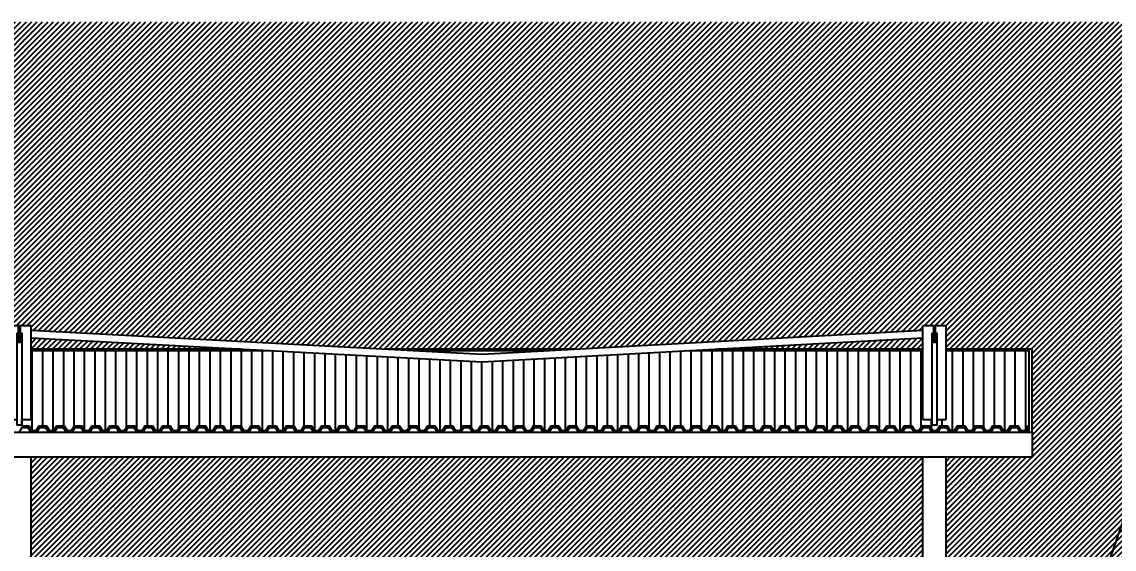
# Model space of a CAD drawing. Header units: metres. Extents: x 2458 to 3695, y 243 to 513.
# Drawn here: x 3221.33 to 3228.43, y 283 to 286.43 of the extents above; entities that cross this region are included whole.
import ezdxf
from ezdxf import colors
from ezdxf.entities.mleader import LeaderData, LeaderLine
from ezdxf.math import Vec2, Vec3

# ---------------------------------------------------------------- set-up
doc = ezdxf.new("R2010")
doc.units = ezdxf.units.M
doc.header["$LTSCALE"] = 5
doc.header["$MEASUREMENT"] = 0
for name, color, linetype in [('HACHURA', 251, 'Continuous'), ('PENA 0.15', 7, 'Continuous'), ('PENA 01', 1, 'Continuous'), ('PENA 03', 3, 'Continuous'), ('PENA 06', 6, 'Continuous'), ('TXT ESPECIFICAÇÕES', 7, 'Continuous')]:
    doc.layers.add(name, color=color, linetype=linetype)
doc.layers.add('PENA 05', color=5, linetype='Continuous', lineweight=25)
doc.styles.get("Standard").update_dxf_attribs({"font": 'arial.ttf'})

# ---------------------------------------------------------------- blocks, each defined once
blk = doc.blocks.new('A$C6EEB1606')
at = {"ltscale": 1.5, "true_color": 0xffffff}
h = blk.add_hatch(color=7, dxfattribs=at)
h.dxf.hatch_style = 1
h.paths.add_polyline_path([(0.009999999999763531, 0.1999999999999886), (-0.2599999999997635, 0.1999999999999886), (-0.2599999999997635, 0), (0.009999999999763531, 0)])
at = {"layer": 'HACHURA', "ltscale": 1.5}
h = blk.add_hatch(dxfattribs=at)
h.set_pattern_fill('_USER', color=256, scale=0.005, pattern_type=0)
h.set_pattern_definition([(0, (-0.233736110573318, 0.209930413092593), (0, 0.005), [])])
h.paths.add_polyline_path([(-0.233736110573318, 0.209930413092593), (-0.2220202559260542, 0.209930413092593), (-0.2220202559260542, 0.2313433462996954), (-0.233736110573318, 0.2313433462996954)])
h = blk.add_hatch(dxfattribs=at)
h.set_pattern_fill('_USER', color=256, scale=0.005, pattern_type=0)
h.set_pattern_definition([(0, (-0.2508028455199565, 0.209930413092593), (0, 0.005), [])])
h.paths.add_polyline_path([(-0.0163616381846623, 0.2313433462996954), (-0.02807749283192607, 0.2313433462996954), (-0.02807749283192607, 0.209930413092593), (-0.0163616381846623, 0.209930413092593)])
for points in [[(-0.233736110573318, 0.209930413092593), (-0.2220202559260542, 0.209930413092593), (-0.2220202559260542, 0.2313433462996954), (-0.233736110573318, 0.2313433462996954)], [(-0.0163616381846623, 0.209930413092593), (-0.02807749283192607, 0.209930413092593), (-0.02807749283192607, 0.2313433462996954), (-0.0163616381846623, 0.2313433462996954)], [(-0.2408674731482279, 0.1999999999999886), (-0.2148888933511444, 0.1999999999999886), (-0.2148888933511444, 0.209930413092593), (-0.2408674731482279, 0.209930413092593)], [(-0.009230275609752425, 0.1999999999999886), (-0.03520885540683594, 0.1999999999999886), (-0.03520885540683594, 0.209930413092593), (-0.009230275609752425, 0.209930413092593)]]:
    blk.add_lwpolyline(points, close=True, dxfattribs=at)
at = {"layer": 'PENA 05', "ltscale": 1.5}
for p, q in [((-0.2000000000002728, 5.422584819581743), (-0.2000000000002728, 6.035510877412719)), ((-0.2000000000002728, 6.035510877412719), (-0.0499999999992724, 6.035510877412833)), ((-0.04999999999972715, 5.422584819581743), (-0.04999999999972715, 6.035510877412719)), ((-0.1999999999998181, 5.422584819581743), (-0.1403969406815122, 5.422584819581743)), ((-0.1096030593157593, 5.422584819581687), (-0.04999999999972715, 5.422584819581687)), ((-0.2000000000002728, 0.1999999999999886), (-0.2000000000002728, 5.177687708124154)), ((-0.04999999999972715, 0.1999999999999886), (-0.04999999999972715, 5.177687708124154))]:
    blk.add_line(p, q, dxfattribs=at)
for points in [[(-0.1174999999993815, 5.984798186393562), (-0.1096030593157593, 5.984798186393562), (-0.1096030593157593, 5.385745163926856), (-0.1403969406815122, 5.385745163926856), (-0.1403969406815122, 5.984798186393562), (-0.1324999999983447, 5.984798186393562)], [(0.009999999999763531, 0), (0.009999999999763531, 0.1999999999999886), (-0.2599999999997635, 0.1999999999999886), (-0.2599999999997635, 0)]]:
    blk.add_lwpolyline(points, dxfattribs=at)
blk.add_lwpolyline([(-0.1174999999993815, 6.022604760344279), (-0.1324999999983447, 6.022604760344279), (-0.1324999999983447, 5.925740264833621), (-0.1174999999993815, 5.925740264833621)], close=True, dxfattribs=at)

msp = doc.modelspace()

# ---------------------------------------------------------------- hatches: boundary and pattern name
at = {"layer": 'HACHURA', "true_color": 0x86cacb}
h = msp.add_hatch(dxfattribs=at)
h.set_pattern_fill('LINE', color=133, scale=0.2, angle=45)
h.set_pattern_definition([(45, (3197.766713710369, 279.8773356034308), (-0.01767766952966369, 0.01767766952966369), [])])
h.paths.add_polyline_path([(3197.78697104512, 280.0967792355811), (3197.74697104512, 280.096779235581), (3197.74697104512, 279.7867792355812), (3197.78697104512, 279.7867792355812)], flags=17)
h.paths.add_polyline_path([(3197.78697104512, 279.7367792355812), (3197.74697104512, 279.7367792355812), (3197.74697104512, 279.2467792355812), (3197.78697104512, 279.2467792355812)], flags=17)
h.paths.add_polyline_path([(3227.18697104512, 284.3720188669695), (3225.855354378314, 284.2994378398318), (3227.18697104512, 284.2994378398318)], flags=17)
h.paths.add_polyline_path([(3221.31947104512, 284.4393839959255), (3221.304471045121, 284.4393839959255), (3221.304471045121, 284.3425195004148), (3221.31947104512, 284.3425195004148)], flags=17)
h.paths.add_polyline_path([(3221.38697104512, 284.3720205893278), (3221.38697104512, 284.2994378398318), (3222.750665402581, 284.2994378398318)], flags=17)
h.paths.add_polyline_path([(3221.236971045119, 284.3757440819934), (3220.027748535096, 284.2994378398318), (3221.236971045119, 284.2994378398318)], flags=17)
h.paths.add_polyline_path([(3215.687041681885, 284.3720227170932), (3214.355354378315, 284.2994378398319), (3215.687041681885, 284.2994378398319)], flags=17)
h.paths.add_polyline_path([(3215.837041681885, 284.3720227170932), (3215.837041681885, 284.2994378398318), (3217.168728985456, 284.2994378398318)], flags=17)
h.paths.add_polyline_path([(3209.736971045119, 284.3720205893278), (3208.373276687656, 284.2994378398317), (3209.736971045119, 284.2994378398317)], flags=17)
h.paths.add_polyline_path([(3209.88697104512, 284.3720205893278), (3209.88697104512, 284.2994378398319), (3211.250665402581, 284.2994378398319)], flags=17)
h.paths.add_polyline_path([(3197.98697104512, 284.3720205893279), (3197.98697104512, 284.2994378398318), (3199.350665402582, 284.2994378398318)], flags=17)
h.paths.add_polyline_path([(3203.78697104512, 284.3720188669695), (3202.455354378313, 284.2994378398317), (3203.78697104512, 284.2994378398317)], flags=17)
h.paths.add_polyline_path([(3203.93697104512, 284.3720188669695), (3203.93697104512, 284.2994378398318), (3205.268587711926, 284.2994378398318)], flags=17)
h.paths.add_polyline_path([(3197.696971045119, 280.0967792355811), (3196.67697104512, 280.0967792355812), (3196.67697104512, 279.7867792355812), (3197.696971045119, 279.7867792355812)], flags=17)
h.paths.add_polyline_path([(3197.696971045119, 279.7367792355812), (3196.67697104512, 279.7367792355812), (3196.67697104512, 279.2467792355812), (3197.696971045119, 279.2467792355812)], flags=17)
edge = h.paths.add_edge_path()
edge.add_line((3233.086446821039, 286.4259435398578), (3194.596476638942, 286.4259435398578))
edge.add_line((3194.596476638942, 286.4259435398578), (3194.596476638942, 278.4167792355812))
edge.add_line((3194.596476638942, 278.4167792355812), (3196.586971045119, 278.4167792355812))
edge.add_line((3196.586971045119, 278.4167792355812), (3196.586971045119, 278.8867792355812))
edge.add_line((3196.586971045119, 278.8867792355812), (3196.586971045119, 279.2467792355812))
edge.add_line((3196.586971045119, 279.2467792355812), (3196.62697104512, 279.2467792355812))
edge.add_line((3196.62697104512, 279.2467792355812), (3196.62697104512, 279.7367792355812))
edge.add_line((3196.62697104512, 279.7367792355812), (3196.62697104512, 279.7867792355812))
edge.add_line((3196.62697104512, 279.7867792355812), (3196.62697104512, 280.1467792355812))
edge.add_line((3196.62697104512, 280.1467792355812), (3196.67697104512, 280.1467792355812))
edge.add_line((3196.67697104512, 280.1467792355812), (3197.78697104512, 280.1467792355812))
edge.add_line((3197.78697104512, 280.1467792355812), (3197.78697104512, 281.8167792355811))
edge.add_line((3197.78697104512, 281.8167792355811), (3197.836971045119, 281.8167792355811))
edge.add_line((3197.836971045119, 281.8167792355811), (3197.836971045119, 283.5944669437054))
edge.add_line((3197.836971045119, 283.5944669437054), (3197.28697104512, 283.5944669437054))
edge.add_line((3197.28697104512, 283.5944669437054), (3197.28697104512, 283.7585654131566))
edge.add_line((3197.28697104512, 283.7585654131566), (3197.28697104512, 284.2994378398319))
edge.add_line((3197.28697104512, 284.2994378398319), (3197.30697104512, 284.2994378398318))
edge.add_line((3197.30697104512, 284.2994378398318), (3197.836971045119, 284.2994378398318))
edge.add_line((3197.836971045119, 284.2994378398318), (3197.836971045119, 284.4522901129939))
edge.add_line((3197.836971045119, 284.4522901129939), (3197.98697104512, 284.4522901129939))
edge.add_line((3197.98697104512, 284.4522901129939), (3197.98697104512, 284.4220913619847))
edge.add_line((3197.98697104512, 284.4220913619847), (3200.291401743104, 284.2994378398318))
edge.add_line((3200.291401743104, 284.2994378398318), (3201.536661641913, 284.2994378398318))
edge.add_line((3201.536661641913, 284.2994378398318), (3203.78697104512, 284.422093084343))
edge.add_line((3203.78697104512, 284.422093084343), (3203.78697104512, 284.4522901129939))
edge.add_line((3203.78697104512, 284.4522901129939), (3203.93697104512, 284.4522901129939))
edge.add_line((3203.93697104512, 284.4522901129939), (3203.93697104512, 284.422093084343))
edge.add_line((3203.93697104512, 284.422093084343), (3206.187280448327, 284.2994378398318))
edge.add_line((3206.187280448327, 284.2994378398318), (3207.432540347135, 284.2994378398318))
edge.add_line((3207.432540347135, 284.2994378398318), (3209.736971045119, 284.4220913619847))
edge.add_line((3209.736971045119, 284.4220913619847), (3209.736971045119, 284.4522901129939))
edge.add_line((3209.736971045119, 284.4522901129939), (3209.88697104512, 284.452290112994))
edge.add_line((3209.88697104512, 284.452290112994), (3209.88697104512, 284.4220913619847))
edge.add_line((3209.88697104512, 284.4220913619847), (3212.191401743103, 284.2994378398319))
edge.add_line((3212.191401743103, 284.2994378398319), (3213.436661641914, 284.2994378398319))
edge.add_line((3213.436661641914, 284.2994378398319), (3215.687041681885, 284.4220969344668))
edge.add_line((3215.687041681885, 284.4220969344668), (3215.687041681885, 284.4522901129939))
edge.add_line((3215.687041681885, 284.4522901129939), (3215.837041681885, 284.452290112994))
edge.add_line((3215.837041681885, 284.452290112994), (3215.837041681885, 284.4220969344668))
edge.add_line((3215.837041681885, 284.4220969344668), (3218.087421721857, 284.2994378398318))
edge.add_line((3218.087421721857, 284.2994378398318), (3219.233824157921, 284.2994378398318))
edge.add_line((3219.233824157921, 284.2994378398318), (3221.236971045119, 284.4258435345594))
edge.add_line((3221.236971045119, 284.4258435345594), (3221.236971045119, 284.4522901129939))
edge.add_line((3221.236971045119, 284.4522901129939), (3221.38697104512, 284.452290112994))
edge.add_line((3221.38697104512, 284.452290112994), (3221.38697104512, 284.4220913619847))
edge.add_line((3221.38697104512, 284.4220913619847), (3223.691401743104, 284.2994378398318))
edge.add_line((3223.691401743104, 284.2994378398318), (3224.936661641912, 284.2994378398318))
edge.add_line((3224.936661641912, 284.2994378398318), (3227.18697104512, 284.4220930843431))
edge.add_line((3227.18697104512, 284.4220930843431), (3227.18697104512, 284.4522901129939))
edge.add_line((3227.18697104512, 284.4522901129939), (3227.33697104512, 284.452290112994))
edge.add_line((3227.33697104512, 284.452290112994), (3227.33697104512, 284.2994378398319))
edge.add_line((3227.33697104512, 284.2994378398319), (3227.89697104512, 284.2994378398319))
edge.add_line((3227.89697104512, 284.2994378398319), (3227.89697104512, 283.7585654131566))
edge.add_line((3227.89697104512, 283.7585654131566), (3227.89697104512, 283.5944669437054))
edge.add_line((3227.89697104512, 283.5944669437054), (3227.33697104512, 283.5944669437054))
edge.add_line((3227.33697104512, 283.5944669437054), (3227.33697104512, 281.816779235581))
edge.add_line((3227.33697104512, 281.816779235581), (3227.38697104512, 281.816779235581))
edge.add_line((3227.38697104512, 281.816779235581), (3227.38697104512, 281.4967792355812))
edge.add_line((3227.38697104512, 281.4967792355812), (3228.386092989474, 281.4967792355812))
edge.add_line((3228.386092989474, 281.4967792355812), (3228.386092989474, 282.5267792355812))
edge.add_line((3228.386092989474, 282.5267792355812), (3228.547983892109, 282.5267792355812))
edge.add_line((3228.547983892109, 282.5267792355812), (3231.650054577065, 282.5267792355812))
edge.add_line((3231.650054577065, 282.5267792355812), (3231.650054577065, 278.9050945093784))
edge.add_arc((3231.616487860264, 278.861962536625), 0.05465429123563165, 52.10877505861401, 260.1691600120135)
edge.add_arc((3231.641930464298, 278.7867652425543), 0.04080296511168178, 148.4570916606233, 281.4846817781992)
edge.add_line((3231.650054577065, 278.7467792355812), (3231.810054577065, 278.7467792355812))
edge.add_line((3231.810054577065, 278.7467792355812), (3233.086446821039, 278.7467792355812))
edge.add_line((3233.086446821039, 278.7467792355812), (3233.086446821039, 286.4259435398578))
edge = h.paths.add_edge_path(flags=16)
edge.add_arc((3231.703708008974, 278.9165664032273), 0.07082485903593011, 87.5929023723518, 122.3914795759624)
edge.add_arc((3231.740626872907, 278.8662569321828), 0.1331510473281049, 124.2092808848809, 178.5731373860937)
edge.add_arc((3231.701281113835, 278.8558219486884), 0.09476690300493029, 150.1714599712262, 171.657001081845, ccw=False)
edge.add_arc((3231.742085008761, 278.8498714297129), 0.1339823003973616, 111.8952668957412, 156.6571277900666, ccw=False)
edge.add_arc((3231.725130564052, 278.8806733268698), 0.09917063294260166, 90.0030053397187, 109.44191281090389, ccw=False)
edge.add_arc((3231.70242465421, 278.9503729632425), 0.03720029268929517, 52.39391633681907, 83.42750113297845)
edge = h.paths.add_edge_path(flags=17)
edge.add_arc((3231.753498309548, 278.9650068705872), 0.1496929336384497, 138.5617864576214, 165.7857234242328, ccw=False)
edge.add_arc((3231.785681872862, 278.9231656184984), 0.2017623608156887, 119.43209613396371, 135.7016204409103, ccw=False)
edge.add_arc((3231.415848625048, 279.1853724317008), 0.2841689453260005, 326.05540488071745, 342.28149811238933, ccw=False)
edge.add_arc((3231.980658459187, 278.8391034938274), 0.3787840610950526, 150.3139789208814, 156.9017269903143)
edge.add_arc((3231.923803792313, 278.8615798604414), 0.3176737366424177, 156.6077185394542, 176.1492976942287)
edge.add_arc((3230.163521748143, 278.9579956096948), 1.445277035609056, 357.022158100008, 362.0761305956785)
edge.add_arc((3231.522845161545, 279.0007156841342), 0.0855496048250797, 6.469023282460257, 48.19512375332002)
edge.add_arc((3231.645532324458, 279.1490129726972), 0.1070329972706758, 209.4397234089934, 232.16010836190878, ccw=False)
edge.add_arc((3230.508084161339, 278.6972943519214), 1.1179080714784, 19.921686260037916, 20.917051908410485, ccw=False)
edge.add_arc((3231.522845161544, 279.000715684135), 0.08554960482502204, 0.7019877665773038, 64.9292132562386, ccw=False)
edge = h.paths.add_edge_path(flags=16)
edge.add_arc((3231.672922307605, 278.7869119377908), 0.06878213042594099, 114.9773989385626, 175.2039490390455)
edge.add_arc((3231.684039197595, 278.7571634704275), 0.08721024082016, 83.16026272037101, 155.9800899810953, ccw=False)
edge.add_arc((3231.665517448794, 278.8131553880975), 0.04209370844333024, 46.62662904349578, 120.9353455555097)
h.paths.add_polyline_path([(3203.78697104512, 283.5944669437054), (3197.98697104512, 283.5944669437054), (3197.98697104512, 282.916779235581), (3203.78697104512, 282.916779235581)], flags=17)
h.paths.add_polyline_path([(3209.736971045119, 283.5944669437054), (3203.93697104512, 283.5944669437054), (3203.93697104512, 282.916779235581), (3209.736971045119, 282.916779235581)], flags=17)
h.paths.add_polyline_path([(3215.687041681885, 283.5944669437054), (3209.88697104512, 283.5944669437054), (3209.88697104512, 282.916779235581), (3215.687041681885, 282.916779235581)], flags=17)
h.paths.add_polyline_path([(3221.236971045119, 283.5944669437054), (3215.837041681885, 283.5944669437054), (3215.837041681885, 282.9167792355811), (3221.236971045119, 282.9167792355811)], flags=17)
h.paths.add_polyline_path([(3227.18697104512, 283.5944669437054), (3221.38697104512, 283.5944669437054), (3221.38697104512, 282.916779235581), (3227.18697104512, 282.916779235581)], flags=17)
at = {"layer": 'PENA 01', "ltscale": 1.5}
h = msp.add_hatch(dxfattribs=at)
h.set_pattern_fill('_USER', color=256, scale=0.068, angle=90, pattern_type=0)
h.set_pattern_definition([(90, (3221.327367985804, 283.7685654131566), (-0.068, 4.163799117101001e-18), [])])
h.paths.add_polyline_path([(3227.18697104512, 284.2894378398318), (3225.671888158653, 284.2894378398318), (3224.321466383731, 284.2158318224724), (3222.938546733467, 284.2894378398318), (3221.38697104512, 284.2894378398318), (3221.38697104512, 283.8393640551629), (3221.327367985804, 283.8393640551629), (3221.327367985804, 283.7985654131566), (3221.372195881996, 283.7985654131566), (3221.391374336127, 283.7685654131566), (3221.420422396724, 283.7685654131566), (3221.439600850855, 283.7985654131566), (3221.487047916859, 283.7985654131566), (3221.506226370991, 283.7685654131566), (3221.535274431587, 283.7685654131566), (3221.554452885718, 283.7985654131566), (3221.601899951723, 283.7985654131566), (3221.621078405854, 283.7685654131566), (3221.65012646645, 283.7685654131566), (3221.669304920581, 283.7985654131566), (3221.716751986586, 283.7985654131566), (3221.735930440717, 283.7685654131566), (3221.764978501314, 283.7685654131566), (3221.784156955445, 283.7985654131566), (3221.831604021449, 283.7985654131566), (3221.850782475581, 283.7685654131566), (3221.879830536177, 283.7685654131566), (3221.899008990308, 283.7985654131566), (3221.946456056313, 283.7985654131566), (3221.965634510444, 283.7685654131566), (3221.99468257104, 283.7685654131566), (3222.013861025172, 283.7985654131566), (3222.061308091176, 283.7985654131566), (3222.080486545307, 283.7685654131566), (3222.109534605904, 283.7685654131566), (3222.128713060035, 283.7985654131566), (3222.17616012604, 283.7985654131566), (3222.195338580171, 283.7685654131566), (3222.224386640767, 283.7685654131566), (3222.243565094898, 283.7985654131566), (3222.291012160903, 283.7985654131566), (3222.310190615034, 283.7685654131566), (3222.33923867563, 283.7685654131566), (3222.358417129762, 283.7985654131566), (3222.405864195766, 283.7985654131566), (3222.425042649897, 283.7685654131566), (3222.454090710494, 283.7685654131566), (3222.473269164625, 283.7985654131566), (3222.52071623063, 283.7985654131566), (3222.539894684761, 283.7685654131566), (3222.568942745357, 283.7685654131566), (3222.588121199488, 283.7985654131566), (3222.635568265493, 283.7985654131566), (3222.654746719624, 283.7685654131566), (3222.683794780221, 283.7685654131566), (3222.702973234352, 283.7985654131566), (3222.750420300356, 283.7985654131566), (3222.769598754488, 283.7685654131566), (3222.798646815084, 283.7685654131566), (3222.817825269215, 283.7985654131566), (3222.86527233522, 283.7985654131566), (3222.884450789351, 283.7685654131566), (3222.913498849947, 283.7685654131566), (3222.932677304078, 283.7985654131566), (3222.980124370083, 283.7985654131566), (3222.999302824214, 283.7685654131566), (3223.028350884811, 283.7685654131566), (3223.047529338942, 283.7985654131566), (3223.094976404946, 283.7985654131566), (3223.114154859078, 283.7685654131566), (3223.143202919674, 283.7685654131566), (3223.162381373805, 283.7985654131566), (3223.20982843981, 283.7985654131566), (3223.229006893941, 283.7685654131566), (3223.258054954537, 283.7685654131566), (3223.277233408669, 283.7985654131566), (3223.324680474673, 283.7985654131566), (3223.343858928804, 283.7685654131566), (3223.372906989401, 283.7685654131566), (3223.392085443532, 283.7985654131566), (3223.439532509537, 283.7985654131566), (3223.458710963668, 283.7685654131566), (3223.487759024264, 283.7685654131566), (3223.506937478395, 283.7985654131566), (3223.5543845444, 283.7985654131566), (3223.573562998531, 283.7685654131566), (3223.602611059127, 283.7685654131566), (3223.621789513259, 283.7985654131566), (3223.669236579263, 283.7985654131566), (3223.688415033394, 283.7685654131566), (3223.717463093991, 283.7685654131566), (3223.736641548122, 283.7985654131566), (3223.784088614127, 283.7985654131566), (3223.803267068258, 283.7685654131566), (3223.832315128854, 283.7685654131566), (3223.851493582985, 283.7985654131566), (3223.89894064899, 283.7985654131566), (3223.918119103121, 283.7685654131566), (3223.947167163717, 283.7685654131566), (3223.966345617849, 283.7985654131566), (3224.013792683853, 283.7985654131566), (3224.032971137985, 283.7685654131566), (3224.062019198581, 283.7685654131566), (3224.081197652712, 283.7985654131566), (3224.128644718717, 283.7985654131566), (3224.147823172848, 283.7685654131566), (3224.176871233444, 283.7685654131566), (3224.196049687575, 283.7985654131566), (3224.24349675358, 283.7985654131566), (3224.262675207711, 283.7685654131566), (3224.291723268308, 283.7685654131566), (3224.310901722439, 283.7985654131566), (3224.358348788443, 283.7985654131566), (3224.377527242575, 283.7685654131566), (3224.406575303171, 283.7685654131566), (3224.425753757302, 283.7985654131566), (3224.473200823307, 283.7985654131566), (3224.492379277438, 283.7685654131566), (3224.521427338034, 283.7685654131566), (3224.540605792165, 283.7985654131566), (3224.58805285817, 283.7985654131566), (3224.607231312301, 283.7685654131566), (3224.636279372898, 283.7685654131566), (3224.655457827029, 283.7985654131566), (3224.702904893034, 283.7985654131566), (3224.722083347165, 283.7685654131566), (3224.751131407761, 283.7685654131566), (3224.770309861892, 283.7985654131566), (3224.817756927897, 283.7985654131566), (3224.836935382028, 283.7685654131566), (3224.865983442624, 283.7685654131566), (3224.885161896756, 283.7985654131566), (3224.93260896276, 283.7985654131566), (3224.951787416891, 283.7685654131566), (3224.980835477488, 283.7685654131566), (3225.000013931619, 283.7985654131566), (3225.047460997624, 283.7985654131566), (3225.066639451755, 283.7685654131566), (3225.095687512351, 283.7685654131566), (3225.114865966482, 283.7985654131566), (3225.162313032487, 283.7985654131566), (3225.181491486618, 283.7685654131566), (3225.210539547214, 283.7685654131566), (3225.229718001346, 283.7985654131566), (3225.27716506735, 283.7985654131566), (3225.296343521482, 283.7685654131566), (3225.325391582078, 283.7685654131566), (3225.344570036209, 283.7985654131566), (3225.392017102214, 283.7985654131566), (3225.411195556345, 283.7685654131566), (3225.440243616941, 283.7685654131566), (3225.459422071072, 283.7985654131566), (3225.506869137077, 283.7985654131566), (3225.526047591208, 283.7685654131566), (3225.555095651805, 283.7685654131566), (3225.574274105936, 283.7985654131566), (3225.62172117194, 283.7985654131566), (3225.640899626072, 283.7685654131566), (3225.669947686668, 283.7685654131566), (3225.689126140799, 283.7985654131566), (3225.736573206804, 283.7985654131566), (3225.755751660935, 283.7685654131566), (3225.784799721531, 283.7685654131566), (3225.803978175662, 283.7985654131566), (3225.851425241667, 283.7985654131566), (3225.870603695798, 283.7685654131566), (3225.899651756395, 283.7685654131566), (3225.918830210526, 283.7985654131566), (3225.96627727653, 283.7985654131566), (3225.985455730662, 283.7685654131566), (3226.014503791258, 283.7685654131566), (3226.033682245389, 283.7985654131566), (3226.081129311394, 283.7985654131566), (3226.100307765525, 283.7685654131566), (3226.129355826121, 283.7685654131566), (3226.148534280253, 283.7985654131566), (3226.195981346257, 283.7985654131566), (3226.215159800388, 283.7685654131566), (3226.244207860985, 283.7685654131566), (3226.263386315116, 283.7985654131566), (3226.310833381121, 283.7985654131566), (3226.330011835252, 283.7685654131566), (3226.359059895848, 283.7685654131566), (3226.378238349979, 283.7985654131566), (3226.425685415984, 283.7985654131566), (3226.444863870115, 283.7685654131566), (3226.473911930711, 283.7685654131566), (3226.493090384843, 283.7985654131566), (3226.540537450847, 283.7985654131566), (3226.559715904978, 283.7685654131566), (3226.588763965575, 283.7685654131566), (3226.607942419706, 283.7985654131566), (3226.655389485711, 283.7985654131566), (3226.674567939842, 283.7685654131566), (3226.703616000438, 283.7685654131566), (3226.722794454569, 283.7985654131566), (3226.770241520574, 283.7985654131566), (3226.789419974705, 283.7685654131566), (3226.818468035302, 283.7685654131566), (3226.837646489433, 283.7985654131566), (3226.885093555437, 283.7985654131566), (3226.904272009569, 283.7685654131566), (3226.933320070165, 283.7685654131566), (3226.952498524296, 283.7985654131566), (3226.999945590301, 283.7985654131566), (3227.019124044432, 283.7685654131566), (3227.048172105028, 283.7685654131566), (3227.067350559159, 283.7985654131566), (3227.114797625164, 283.7985654131566), (3227.133976079295, 283.7685654131566), (3227.163024139892, 283.7685654131566), (3227.182202594023, 283.7985654131566), (3227.229649660027, 283.7985654131566), (3227.248828114159, 283.7685654131566), (3227.277876174755, 283.7685654131566), (3227.297054628886, 283.7985654131566), (3227.344501694891, 283.7985654131566), (3227.363680149022, 283.7685654131566), (3227.392728209618, 283.7685654131566), (3227.41190666375, 283.7985654131566), (3227.459353729754, 283.7985654131566), (3227.478532183885, 283.7685654131566), (3227.507580244482, 283.7685654131566), (3227.526758698613, 283.7985654131566), (3227.574205764618, 283.7985654131566), (3227.593384218749, 283.7685654131566), (3227.622432279345, 283.7685654131566), (3227.641610733476, 283.7985654131566), (3227.689057799481, 283.7985654131566), (3227.708236253612, 283.7685654131566), (3227.737284314208, 283.7685654131566), (3227.75646276834, 283.7985654131566), (3227.803909834344, 283.7985654131566), (3227.823088288475, 283.7685654131566), (3227.852136349072, 283.7685654131566), (3227.87697104512, 283.80741321999), (3227.87697104512, 284.2894378398318), (3227.33697104512, 284.2894378398318), (3227.33697104512, 283.8393640551629), (3227.277367985804, 283.8393640551629), (3227.277367985804, 283.8025243995081), (3227.246574104438, 283.8025243995081), (3227.246574104438, 283.8393640551629), (3227.18697104512, 283.8393640551629)])

# ---------------------------------------------------------------- linework, layer by layer
at = {"layer": 'PENA 0.15', "ltscale": 1.5}
for p, q in [((3221.3882997914916, 284.42202063934474), (3224.3214344085736, 284.2659042970098)), ((3224.3214344085736, 284.2659042970098), (3227.1856104160966, 284.42201892197005)), ((3221.3856422987465, 284.3720913119679), (3224.3214663837307, 284.2158318224724)), ((3224.3214663837307, 284.2158318224724), (3227.188331674142, 284.3720930293426))]:
    msp.add_line(p, q, dxfattribs=at)
at = {"layer": 'PENA 01', "ltscale": 1.5}
for p, q in [((3221.38697104512, 284.2994378398318), (3222.750665402581, 284.2994378398318)), ((3221.38697104512, 284.2994378398318), (3222.750665402581, 284.2994378398318)), ((3221.38697104512, 284.2894378398318), (3222.938546733466, 284.2894378398319)), ((3223.691401743104, 284.2994378398318), (3224.936661641912, 284.2994378398318)), ((3223.691401743104, 284.2994378398318), (3224.936661641912, 284.2994378398318)), ((3223.879283073989, 284.2894378398319), (3224.753195422253, 284.2894378398319)), ((3225.671888158655, 284.2894378398319), (3227.18697104512, 284.2894378398319)), ((3225.855354378314, 284.2994378398318), (3227.186971045119, 284.2994378398318)), ((3225.855354378314, 284.2994378398318), (3227.186971045119, 284.2994378398318)), ((3227.336971045121, 284.2994378398319), (3227.896971045119, 284.2994378398319)), ((3227.336971045121, 284.2994378398319), (3227.896971045119, 284.2994378398319)), ((3227.336971045121, 284.2894378398318), (3227.876971045121, 284.2894378398319))]:
    msp.add_line(p, q, dxfattribs=at)
at = {"layer": 'PENA 03', "ltscale": 1.5}
for points in [[(3221.311046331562, 283.7585654131566), (3221.330224785693, 283.7885654131566), (3221.366719912294, 283.7885654131566), (3221.385898366425, 283.7585654131566), (3221.425898366425, 283.7585654131566), (3221.445076820557, 283.7885654131566), (3221.481571947158, 283.7885654131566), (3221.500750401289, 283.7585654131566), (3221.540750401289, 283.7585654131566), (3221.55992885542, 283.7885654131566), (3221.596423982021, 283.7885654131566), (3221.615602436152, 283.7585654131566), (3221.655602436152, 283.7585654131566), (3221.674780890283, 283.7885654131566), (3221.711276016884, 283.7885654131566), (3221.730454471015, 283.7585654131566), (3221.770454471015, 283.7585654131566), (3221.789632925147, 283.7885654131566), (3221.826128051748, 283.7885654131566), (3221.845306505879, 283.7585654131566), (3221.885306505879, 283.7585654131566), (3221.90448496001, 283.7885654131566), (3221.940980086611, 283.7885654131566), (3221.960158540742, 283.7585654131566), (3222.000158540742, 283.7585654131566), (3222.019336994873, 283.7885654131566), (3222.055832121474, 283.7885654131566), (3222.075010575606, 283.7585654131566), (3222.115010575606, 283.7585654131566), (3222.134189029737, 283.7885654131566), (3222.170684156338, 283.7885654131566), (3222.189862610469, 283.7585654131566), (3222.229862610469, 283.7585654131566), (3222.2490410646, 283.7885654131566), (3222.285536191201, 283.7885654131566), (3222.304714645332, 283.7585654131566), (3222.344714645332, 283.7585654131566), (3222.363893099463, 283.7885654131566), (3222.400388226064, 283.7885654131566), (3222.419566680196, 283.7585654131566), (3222.459566680196, 283.7585654131566), (3222.478745134327, 283.7885654131566), (3222.515240260928, 283.7885654131566), (3222.534418715059, 283.7585654131566), (3222.574418715059, 283.7585654131566), (3222.59359716919, 283.7885654131566), (3222.630092295791, 283.7885654131566), (3222.649270749922, 283.7585654131566), (3222.689270749922, 283.7585654131566), (3222.708449204054, 283.7885654131566), (3222.744944330655, 283.7885654131566), (3222.764122784786, 283.7585654131566), (3222.804122784786, 283.7585654131566), (3222.823301238917, 283.7885654131566), (3222.859796365518, 283.7885654131566), (3222.878974819649, 283.7585654131566), (3222.918974819649, 283.7585654131566), (3222.93815327378, 283.7885654131566), (3222.974648400381, 283.7885654131566), (3222.993826854512, 283.7585654131566), (3223.033826854512, 283.7585654131566), (3223.053005308644, 283.7885654131566), (3223.089500435245, 283.7885654131566), (3223.108678889376, 283.7585654131566), (3223.148678889376, 283.7585654131566), (3223.167857343507, 283.7885654131566), (3223.204352470108, 283.7885654131566), (3223.223530924239, 283.7585654131566), (3223.263530924239, 283.7585654131566), (3223.28270937837, 283.7885654131566), (3223.319204504971, 283.7885654131566), (3223.338382959103, 283.7585654131566), (3223.378382959103, 283.7585654131566), (3223.397561413234, 283.7885654131566), (3223.434056539835, 283.7885654131566), (3223.453234993966, 283.7585654131566), (3223.493234993966, 283.7585654131566), (3223.512413448097, 283.7885654131566), (3223.548908574698, 283.7885654131566), (3223.568087028829, 283.7585654131566), (3223.608087028829, 283.7585654131566), (3223.62726548296, 283.7885654131566), (3223.663760609561, 283.7885654131566), (3223.682939063693, 283.7585654131566), (3223.722939063693, 283.7585654131566), (3223.742117517824, 283.7885654131566), (3223.778612644425, 283.7885654131566), (3223.797791098556, 283.7585654131566), (3223.837791098556, 283.7585654131566), (3223.856969552687, 283.7885654131566), (3223.893464679288, 283.7885654131566), (3223.912643133419, 283.7585654131566), (3223.952643133419, 283.7585654131566), (3223.97182158755, 283.7885654131566), (3224.008316714152, 283.7885654131566), (3224.027495168283, 283.7585654131566), (3224.067495168283, 283.7585654131566), (3224.086673622414, 283.7885654131566), (3224.123168749015, 283.7885654131566), (3224.142347203146, 283.7585654131566), (3224.182347203146, 283.7585654131566), (3224.201525657277, 283.7885654131566), (3224.238020783878, 283.7885654131566), (3224.257199238009, 283.7585654131566), (3224.297199238009, 283.7585654131566), (3224.316377692141, 283.7885654131566), (3224.352872818742, 283.7885654131566), (3224.372051272873, 283.7585654131566), (3224.412051272873, 283.7585654131566), (3224.431229727004, 283.7885654131566), (3224.467724853605, 283.7885654131566), (3224.486903307736, 283.7585654131566), (3224.526903307736, 283.7585654131566), (3224.546081761867, 283.7885654131566), (3224.582576888468, 283.7885654131566), (3224.6017553426, 283.7585654131566), (3224.641755342599, 283.7585654131566), (3224.660933796731, 283.7885654131566), (3224.697428923332, 283.7885654131566), (3224.716607377463, 283.7585654131566), (3224.756607377463, 283.7585654131566), (3224.775785831594, 283.7885654131566), (3224.812280958195, 283.7885654131566), (3224.831459412326, 283.7585654131566), (3224.871459412326, 283.7585654131566), (3224.890637866457, 283.7885654131566), (3224.927132993058, 283.7885654131566), (3224.94631144719, 283.7585654131566), (3224.98631144719, 283.7585654131566), (3225.005489901321, 283.7885654131566), (3225.041985027922, 283.7885654131566), (3225.061163482053, 283.7585654131566), (3225.101163482053, 283.7585654131566), (3225.120341936184, 283.7885654131566), (3225.156837062785, 283.7885654131566), (3225.176015516916, 283.7585654131566), (3225.216015516916, 283.7585654131566), (3225.235193971047, 283.7885654131566), (3225.271689097649, 283.7885654131566), (3225.29086755178, 283.7585654131566), (3225.33086755178, 283.7585654131566), (3225.350046005911, 283.7885654131566), (3225.386541132512, 283.7885654131566), (3225.405719586643, 283.7585654131566), (3225.445719586643, 283.7585654131566), (3225.464898040774, 283.7885654131566), (3225.501393167375, 283.7885654131566), (3225.520571621506, 283.7585654131566), (3225.560571621506, 283.7585654131566), (3225.579750075638, 283.7885654131566), (3225.616245202239, 283.7885654131566), (3225.63542365637, 283.7585654131566), (3225.67542365637, 283.7585654131566), (3225.694602110501, 283.7885654131566), (3225.731097237102, 283.7885654131566), (3225.750275691233, 283.7585654131566), (3225.790275691233, 283.7585654131566), (3225.809454145364, 283.7885654131566), (3225.845949271965, 283.7885654131566), (3225.865127726096, 283.7585654131566), (3225.905127726096, 283.7585654131566), (3225.924306180228, 283.7885654131566), (3225.960801306829, 283.7885654131566), (3225.97997976096, 283.7585654131566), (3226.01997976096, 283.7585654131566), (3226.039158215091, 283.7885654131566), (3226.075653341692, 283.7885654131566), (3226.094831795823, 283.7585654131566), (3226.134831795823, 283.7585654131566), (3226.154010249954, 283.7885654131566), (3226.190505376555, 283.7885654131566), (3226.209683830687, 283.7585654131566), (3226.249683830687, 283.7585654131566), (3226.268862284818, 283.7885654131566), (3226.305357411419, 283.7885654131566), (3226.32453586555, 283.7585654131566), (3226.36453586555, 283.7585654131566), (3226.383714319681, 283.7885654131566), (3226.420209446282, 283.7885654131566), (3226.439387900413, 283.7585654131566), (3226.479387900413, 283.7585654131566), (3226.498566354544, 283.7885654131566), (3226.535061481145, 283.7885654131566), (3226.554239935277, 283.7585654131566), (3226.594239935277, 283.7585654131566), (3226.613418389408, 283.7885654131566), (3226.649913516009, 283.7885654131566), (3226.66909197014, 283.7585654131566), (3226.70909197014, 283.7585654131566), (3226.728270424271, 283.7885654131566), (3226.764765550872, 283.7885654131566), (3226.783944005003, 283.7585654131566), (3226.823944005003, 283.7585654131566), (3226.843122459135, 283.7885654131566), (3226.879617585736, 283.7885654131566), (3226.898796039867, 283.7585654131566), (3226.938796039867, 283.7585654131566), (3226.957974493998, 283.7885654131566), (3226.994469620599, 283.7885654131566), (3227.01364807473, 283.7585654131566), (3227.05364807473, 283.7585654131566), (3227.072826528861, 283.7885654131566), (3227.109321655462, 283.7885654131566), (3227.128500109593, 283.7585654131566), (3227.168500109593, 283.7585654131566), (3227.187678563725, 283.7885654131566), (3227.224173690326, 283.7885654131566), (3227.243352144457, 283.7585654131566), (3227.283352144457, 283.7585654131566), (3227.302530598588, 283.7885654131566), (3227.339025725189, 283.7885654131566), (3227.35820417932, 283.7585654131566), (3227.39820417932, 283.7585654131566), (3227.417382633451, 283.7885654131566), (3227.453877760052, 283.7885654131566), (3227.473056214184, 283.7585654131566), (3227.513056214184, 283.7585654131566), (3227.532234668315, 283.7885654131566), (3227.568729794916, 283.7885654131566), (3227.587908249047, 283.7585654131566), (3227.627908249047, 283.7585654131566), (3227.647086703178, 283.7885654131566), (3227.683581829779, 283.7885654131566), (3227.70276028391, 283.7585654131566), (3227.74276028391, 283.7585654131566), (3227.761938738041, 283.7885654131566), (3227.798433864642, 283.7885654131566), (3227.817612318774, 283.7585654131566), (3227.857612318774, 283.7585654131566), (3227.876790772905, 283.7885654131566), (3227.87697104512, 283.7885654131566)], [(3221.324748815991, 283.7985654131566), (3221.372195881996, 283.7985654131566), (3221.391374336127, 283.7685654131566), (3221.420422396724, 283.7685654131566), (3221.439600850855, 283.7985654131566), (3221.487047916859, 283.7985654131566), (3221.506226370991, 283.7685654131566), (3221.535274431587, 283.7685654131566), (3221.554452885718, 283.7985654131566), (3221.601899951723, 283.7985654131566), (3221.621078405854, 283.7685654131566), (3221.65012646645, 283.7685654131566), (3221.669304920581, 283.7985654131566), (3221.716751986586, 283.7985654131566), (3221.735930440717, 283.7685654131566), (3221.764978501314, 283.7685654131566), (3221.784156955445, 283.7985654131566), (3221.831604021449, 283.7985654131566), (3221.850782475581, 283.7685654131566), (3221.879830536177, 283.7685654131566), (3221.899008990308, 283.7985654131566), (3221.946456056313, 283.7985654131566), (3221.965634510444, 283.7685654131566), (3221.99468257104, 283.7685654131566), (3222.013861025172, 283.7985654131566), (3222.061308091176, 283.7985654131566), (3222.080486545307, 283.7685654131566), (3222.109534605904, 283.7685654131566), (3222.128713060035, 283.7985654131566), (3222.17616012604, 283.7985654131566), (3222.195338580171, 283.7685654131566), (3222.224386640767, 283.7685654131566), (3222.243565094898, 283.7985654131566), (3222.291012160903, 283.7985654131566), (3222.310190615034, 283.7685654131566), (3222.33923867563, 283.7685654131566), (3222.358417129762, 283.7985654131566), (3222.405864195766, 283.7985654131566), (3222.425042649897, 283.7685654131566), (3222.454090710494, 283.7685654131566), (3222.473269164625, 283.7985654131566), (3222.52071623063, 283.7985654131566), (3222.539894684761, 283.7685654131566), (3222.568942745357, 283.7685654131566), (3222.588121199488, 283.7985654131566), (3222.635568265493, 283.7985654131566), (3222.654746719624, 283.7685654131566), (3222.683794780221, 283.7685654131566), (3222.702973234352, 283.7985654131566), (3222.750420300356, 283.7985654131566), (3222.769598754488, 283.7685654131566), (3222.798646815084, 283.7685654131566), (3222.817825269215, 283.7985654131566), (3222.86527233522, 283.7985654131566), (3222.884450789351, 283.7685654131566), (3222.913498849947, 283.7685654131566), (3222.932677304078, 283.7985654131566), (3222.980124370083, 283.7985654131566), (3222.999302824214, 283.7685654131566), (3223.028350884811, 283.7685654131566), (3223.047529338942, 283.7985654131566), (3223.094976404946, 283.7985654131566), (3223.114154859078, 283.7685654131566), (3223.143202919674, 283.7685654131566), (3223.162381373805, 283.7985654131566), (3223.20982843981, 283.7985654131566), (3223.229006893941, 283.7685654131566), (3223.258054954537, 283.7685654131566), (3223.277233408669, 283.7985654131566), (3223.324680474673, 283.7985654131566), (3223.343858928804, 283.7685654131566), (3223.372906989401, 283.7685654131566), (3223.392085443532, 283.7985654131566), (3223.439532509537, 283.7985654131566), (3223.458710963668, 283.7685654131566), (3223.487759024264, 283.7685654131566), (3223.506937478395, 283.7985654131566), (3223.5543845444, 283.7985654131566), (3223.573562998531, 283.7685654131566), (3223.602611059127, 283.7685654131566), (3223.621789513259, 283.7985654131566), (3223.669236579263, 283.7985654131566), (3223.688415033394, 283.7685654131566), (3223.717463093991, 283.7685654131566), (3223.736641548122, 283.7985654131566), (3223.784088614127, 283.7985654131566), (3223.803267068258, 283.7685654131566), (3223.832315128854, 283.7685654131566), (3223.851493582985, 283.7985654131566), (3223.89894064899, 283.7985654131566), (3223.918119103121, 283.7685654131566), (3223.947167163717, 283.7685654131566), (3223.966345617849, 283.7985654131566), (3224.013792683853, 283.7985654131566), (3224.032971137985, 283.7685654131566), (3224.062019198581, 283.7685654131566), (3224.081197652712, 283.7985654131566), (3224.128644718717, 283.7985654131566), (3224.147823172848, 283.7685654131566), (3224.176871233444, 283.7685654131566), (3224.196049687575, 283.7985654131566), (3224.24349675358, 283.7985654131566), (3224.262675207711, 283.7685654131566), (3224.291723268308, 283.7685654131566), (3224.310901722439, 283.7985654131566), (3224.358348788443, 283.7985654131566), (3224.377527242575, 283.7685654131566), (3224.406575303171, 283.7685654131566), (3224.425753757302, 283.7985654131566), (3224.473200823307, 283.7985654131566), (3224.492379277438, 283.7685654131566), (3224.521427338034, 283.7685654131566), (3224.540605792165, 283.7985654131566), (3224.58805285817, 283.7985654131566), (3224.607231312301, 283.7685654131566), (3224.636279372898, 283.7685654131566), (3224.655457827029, 283.7985654131566), (3224.702904893034, 283.7985654131566), (3224.722083347165, 283.7685654131566), (3224.751131407761, 283.7685654131566), (3224.770309861892, 283.7985654131566), (3224.817756927897, 283.7985654131566), (3224.836935382028, 283.7685654131566), (3224.865983442624, 283.7685654131566), (3224.885161896756, 283.7985654131566), (3224.93260896276, 283.7985654131566), (3224.951787416891, 283.7685654131566), (3224.980835477488, 283.7685654131566), (3225.000013931619, 283.7985654131566), (3225.047460997624, 283.7985654131566), (3225.066639451755, 283.7685654131566), (3225.095687512351, 283.7685654131566), (3225.114865966482, 283.7985654131566), (3225.162313032487, 283.7985654131566), (3225.181491486618, 283.7685654131566), (3225.210539547214, 283.7685654131566), (3225.229718001346, 283.7985654131566), (3225.27716506735, 283.7985654131566), (3225.296343521482, 283.7685654131566), (3225.325391582078, 283.7685654131566), (3225.344570036209, 283.7985654131566), (3225.392017102214, 283.7985654131566), (3225.411195556345, 283.7685654131566), (3225.440243616941, 283.7685654131566), (3225.459422071072, 283.7985654131566), (3225.506869137077, 283.7985654131566), (3225.526047591208, 283.7685654131566), (3225.555095651805, 283.7685654131566), (3225.574274105936, 283.7985654131566), (3225.62172117194, 283.7985654131566), (3225.640899626072, 283.7685654131566), (3225.669947686668, 283.7685654131566), (3225.689126140799, 283.7985654131566), (3225.736573206804, 283.7985654131566), (3225.755751660935, 283.7685654131566), (3225.784799721531, 283.7685654131566), (3225.803978175662, 283.7985654131566), (3225.851425241667, 283.7985654131566), (3225.870603695798, 283.7685654131566), (3225.899651756395, 283.7685654131566), (3225.918830210526, 283.7985654131566), (3225.96627727653, 283.7985654131566), (3225.985455730662, 283.7685654131566), (3226.014503791258, 283.7685654131566), (3226.033682245389, 283.7985654131566), (3226.081129311394, 283.7985654131566), (3226.100307765525, 283.7685654131566), (3226.129355826121, 283.7685654131566), (3226.148534280253, 283.7985654131566), (3226.195981346257, 283.7985654131566), (3226.215159800388, 283.7685654131566), (3226.244207860985, 283.7685654131566), (3226.263386315116, 283.7985654131566), (3226.310833381121, 283.7985654131566), (3226.330011835252, 283.7685654131566), (3226.359059895848, 283.7685654131566), (3226.378238349979, 283.7985654131566), (3226.425685415984, 283.7985654131566), (3226.444863870115, 283.7685654131566), (3226.473911930711, 283.7685654131566), (3226.493090384843, 283.7985654131566), (3226.540537450847, 283.7985654131566), (3226.559715904978, 283.7685654131566), (3226.588763965575, 283.7685654131566), (3226.607942419706, 283.7985654131566), (3226.655389485711, 283.7985654131566), (3226.674567939842, 283.7685654131566), (3226.703616000438, 283.7685654131566), (3226.722794454569, 283.7985654131566), (3226.770241520574, 283.7985654131566), (3226.789419974705, 283.7685654131566), (3226.818468035302, 283.7685654131566), (3226.837646489433, 283.7985654131566), (3226.885093555437, 283.7985654131566), (3226.904272009569, 283.7685654131566), (3226.933320070165, 283.7685654131566), (3226.952498524296, 283.7985654131566), (3226.999945590301, 283.7985654131566), (3227.019124044432, 283.7685654131566), (3227.048172105028, 283.7685654131566), (3227.067350559159, 283.7985654131566), (3227.114797625164, 283.7985654131566), (3227.133976079295, 283.7685654131566), (3227.163024139892, 283.7685654131566), (3227.182202594023, 283.7985654131566), (3227.229649660027, 283.7985654131566), (3227.248828114159, 283.7685654131566), (3227.277876174755, 283.7685654131566), (3227.297054628886, 283.7985654131566), (3227.344501694891, 283.7985654131566), (3227.363680149022, 283.7685654131566), (3227.392728209618, 283.7685654131566), (3227.41190666375, 283.7985654131566), (3227.459353729754, 283.7985654131566), (3227.478532183885, 283.7685654131566), (3227.507580244482, 283.7685654131566), (3227.526758698613, 283.7985654131566), (3227.574205764618, 283.7985654131566), (3227.593384218749, 283.7685654131566), (3227.622432279345, 283.7685654131566), (3227.641610733476, 283.7985654131566), (3227.689057799481, 283.7985654131566), (3227.708236253612, 283.7685654131566), (3227.737284314208, 283.7685654131566), (3227.75646276834, 283.7985654131566), (3227.803909834344, 283.7985654131566), (3227.823088288475, 283.7685654131566), (3227.852136349072, 283.7685654131566), (3227.871314803203, 283.7985654131566), (3227.87697104512, 283.7985654131566)]]:
    msp.add_lwpolyline(points, dxfattribs=at)
at = {"layer": 'PENA 05', "ltscale": 1.5}
for p, q in [((3227.87697104512, 283.7585654131566), (3227.87697104512, 284.2994378398319)), ((3227.87697104512, 284.2994378398319), (3227.896971045119, 284.2994378398319)), ((3227.89697104512, 283.7585654131566), (3227.89697104512, 284.2994378398319))]:
    msp.add_line(p, q, dxfattribs=at)
at = {"layer": 'PENA 06', "ltscale": 1.5}
msp.add_lwpolyline([(3197.28697104512, 283.7585654131566), (3227.89697104512, 283.7585654131566), (3227.89697104512, 283.5944669437054), (3197.28697104512, 283.5944669437054)], close=True, dxfattribs=at)

# ---------------------------------------------------------------- block references
at = {"layer": 'PENA 05', "ltscale": 1.5}
for p in [(3221.43697104512, 278.4167792355812), (3227.38697104512, 278.4167792355812)]:
    msp.add_blockref('A$C6EEB1606', p, dxfattribs=at)

# ---------------------------------------------------------------- leaders
at = {"layer": 'TXT ESPECIFICAÇÕES', "ltscale": 0.05}
ml = msp.add_multileader_mtext('Standard', dxfattribs=at)
ml.set_content('GRADIL TIPO ALAMBRADO', color=256)
ml.set_leader_properties()
ml.build(insert=Vec2(0, 0))
ml.multileader.update_dxf_attribs({"dogleg_length": 0.36, "arrow_head_size": 0.15})
ctx = ml.context
ctx.base_point, ctx.char_height, ctx.arrow_head_size, ctx.landing_gap_size, ctx.plane_origin = Vec3(3229.125650836469, 283.9874978216303), 0.16, 0.15, 0.09, Vec3(3223.409285445612, 282.0056221377332)
notes = []
notes.append((ctx, [(0, (1, 1, 0), (3228.765650836469, 283.9874978216303), (1, 0), 0.36, [(1, [(3226.861537770707, 282.289157388858), (3227.776441461938, 281.1022839385948)], 0, [])])]))
ctx.mtext.insert, ctx.mtext.flow_direction = Vec3(3229.215650836469, 284.0688620781106), 5
for ctx, leaders in notes:
    for number, flags, end, landing, length, lines in leaders:
        leader = LeaderData()
        leader.index, (leader.has_last_leader_line, leader.has_dogleg_vector, leader.attachment_direction) = number, flags
        leader.last_leader_point, leader.dogleg_vector, leader.dogleg_length = Vec3(end), Vec3(landing), length
        for number, points, colour, breaks in lines:
            line = LeaderLine()
            line.index, line.vertices, line.color, line.breaks = number, Vec3.list(points), colors.encode_raw_color(colour), breaks
            leader.lines.append(line)
        ctx.leaders.append(leader)

doc.saveas('drawing.dxf')
